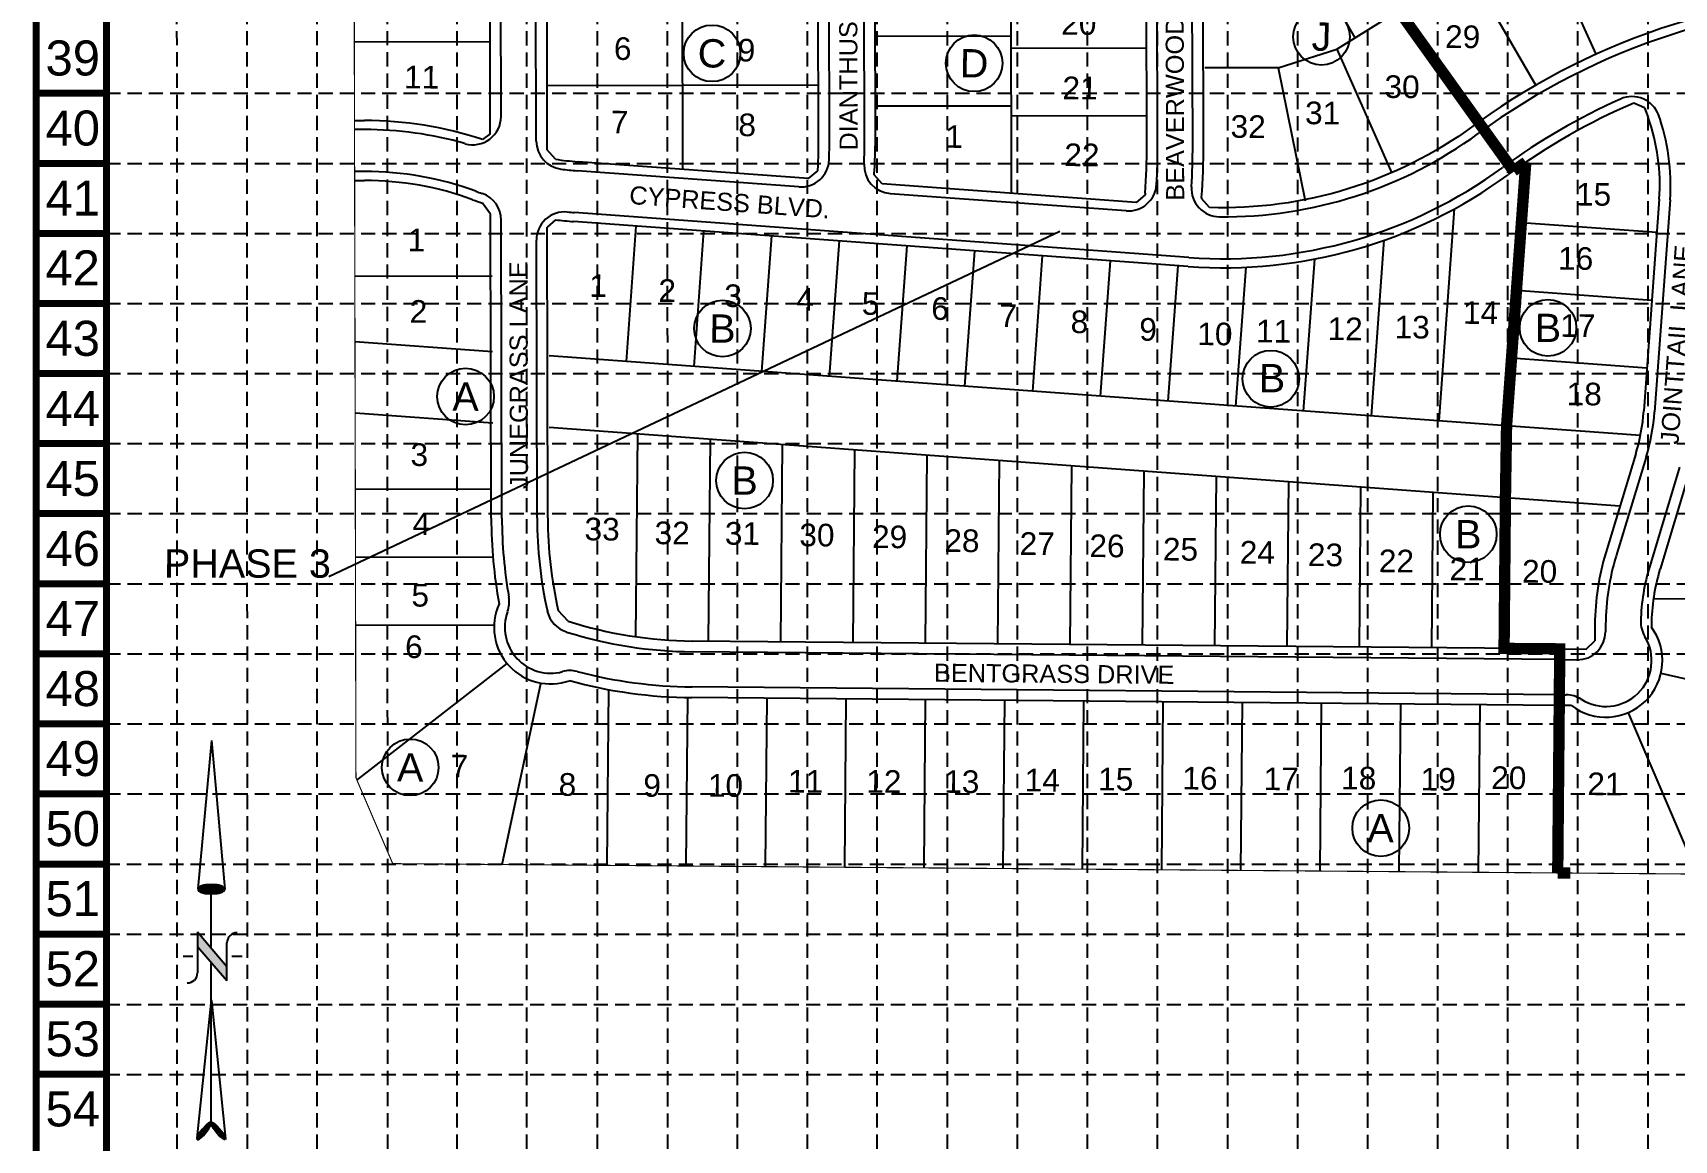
# Model space of a CAD drawing. Header units: feet. Extents: x 9681 to 12164, y 9191 to 13159.
# Drawn here: x 9681 to 11131, y 9754 to 10733 of the extents above; entities that cross this region are included whole.
import ezdxf
from ezdxf.enums import TextEntityAlignment as Align

# ---------------------------------------------------------------- set-up
doc = ezdxf.new("R2010")
doc.units = ezdxf.units.FT
doc.header["$MEASUREMENT"] = 0
doc.linetypes.add('DASHED', pattern=[0.75, 0.5, -0.25])
for name, color, linetype in [('3BLKNO', 3, 'Continuous'), ('3LOT', 3, 'Continuous'), ('3LTNO', 3, 'Continuous'), ('3PHASELINE', 3, 'Continuous'), ('3PVMT', 3, 'Continuous'), ('3ROW', 3, 'Continuous'), ('3STNM', 3, 'Continuous'), ('4BLKNO', 3, 'Continuous'), ('4LOT', 3, 'Continuous'), ('4LTNO', 3, 'Continuous'), ('4PHASELINE', 3, 'Continuous'), ('4PVMT', 3, 'Continuous'), ('4ROW', 3, 'Continuous'), ('4STNM', 3, 'Continuous'), ('BASE', 7, 'Continuous'), ('GRID', 254, 'DASHED'), ('NARROW', 7, 'Continuous'), ('PHASES', 7, 'Continuous')]:
    doc.layers.add(name, color=color, linetype=linetype)
doc.styles.get("Standard").update_dxf_attribs({"font": 'ARIAL.TTF'})

# ---------------------------------------------------------------- blocks, each defined once
blk = doc.blocks.new('North Arrow')
at = {"layer": 'NARROW'}
for p, q in [((32.43, 3.06), (32.43, 4.63)), ((0, 0), (22.36, 2)), ((0, 0), (22.33, -2.02)), ((28.77, -2.09), (34.02, 2.32)), ((36.18, 2.33), (30.46, 2.33)), ((36.16, 2.32), (31.04, -2.09)), ((39.1, 0.01), (59.96, 2.11)), ((31.2, -0.05), (21.66, -0.05)), ((21.66, -0.05), (21.66, -0.05)), ((28.77, -2.09), (34.95, -2.09)), ((57.45, -0.05), (33.41, -0.05)), ((59.83, -2.14), (39.04, -0.01)), ((57.69, -0.03), (57.77, -0.01)), ((57.77, -0.05), (57.69, -0.03)), ((32.43, -4.26), (32.43, -2.8))]:
    blk.add_line(p, q, dxfattribs=at)
blk.add_lwpolyline([(22.36, -2.03), (22.59, -1.93, 0.091577), (22.87, -1.44, 0.048306), (23.03, -0.75), (23.07, -0.01), (23.01, 0.82, 0.048306), (22.87, 1.42, 0.091577), (22.59, 1.91), (22.36, 2.01), (22.14, 1.91, 0.091577), (21.86, 1.42, 0.048306), (21.72, 0.82), (21.66, -0.01), (21.72, -0.83, 0.048306), (21.86, -1.44, 0.091577), (22.14, -1.93)], format="xyb", close=True, dxfattribs=at)
for points in [[(57.46, -0.03), (57.44, 0.08, -0.066818), (57.67, 0.47, -0.03073), (58.01, 0.84), (58.52, 1.29), (59.07, 1.7, -0.03073), (59.5, 1.95, -0.066818), (59.93, 2.1), (60.04, 2.06)], [(60.04, 2.06), (60.05, 1.95, -0.066818), (59.82, 1.56, -0.03073), (59.43, 1.14), (58.97, 0.74), (58.42, 0.33, -0.03073), (57.99, 0.08, -0.036692), (57.76, -0.02)], [(57.46, -0.04), (57.44, -0.15, 0.066818), (57.67, -0.54, 0.03073), (58.01, -0.9), (58.52, -1.36), (59.07, -1.77, 0.03073), (59.5, -2.02, 0.066818), (59.93, -2.17), (60.04, -2.13)], [(60.04, -2.13), (60.05, -2.01, 0.066818), (59.82, -1.63, 0.03073), (59.43, -1.2), (58.97, -0.8), (58.42, -0.4, 0.03073), (57.99, -0.15, 0.036692), (57.76, -0.05)]]:
    blk.add_lwpolyline(points, format="xyb", dxfattribs=at)
for centre, start, end in [((30.46, 3.86), 178.8769, 270), ((34.95, -3.62), 358.8769, 90)]:
    blk.add_arc(centre, 1.53, start, end, dxfattribs=at)
for points in [[(23.03, -0.76), (21.67, -0.05), (23.07, -0.05), (21.72, 0.82)], [(23.07, -0.05), (21.72, 0.82), (23.02, 0.75), (21.85, 1.42)], [(23.02, 0.75), (21.85, 1.42), (22.87, 1.44), (22.14, 1.91)], [(22.87, 1.44), (22.14, 1.91), (22.59, 1.91), (22.36, 2)], [(31.05, -2.09), (36.15, 2.36), (28.75, -2.06), (34.01, 2.36)], [(57.44, 0.08), (57.7, -0.01), (57.5, 0.21), (57.77, -0.01)], [(57.45, -0.04), (57.69, -0.02), (57.44, 0.08), (57.7, -0.01)], [(57.5, 0.21), (57.77, -0.01), (57.6, 0.39), (57.94, 0.06)], [(57.6, 0.39), (57.94, 0.06), (57.68, 0.5), (58.07, 0.13)], [(57.68, 0.5), (58.07, 0.13), (57.84, 0.66), (58.29, 0.26)], [(57.84, 0.66), (58.29, 0.26), (58.03, 0.86), (58.52, 0.41)], [(58.03, 0.86), (58.52, 0.41), (58.26, 1.07), (58.73, 0.57)], [(58.26, 1.07), (58.73, 0.57), (58.52, 1.3), (59.05, 0.81)], [(58.52, 1.3), (59.05, 0.81), (58.7, 1.42), (59.26, 0.99)], [(59.26, 1), (58.69, 1.42), (59.45, 1.15), (59, 1.65)], [(59.45, 1.15), (59, 1.65), (59.62, 1.34), (59.28, 1.82)], [(59.62, 1.34), (59.28, 1.82), (59.81, 1.55), (59.49, 1.95)], [(59.81, 1.55), (59.49, 1.95), (59.93, 1.73), (59.69, 2.04)], [(59.93, 1.73), (59.69, 2.04), (60.05, 1.94), (59.93, 2.1)], [(60.05, 1.94), (59.93, 2.1), (60.04, 2.06)], [(22.87, -1.44), (21.72, -0.87), (23.03, -0.76), (21.67, -0.05)], [(22.58, -1.93), (21.86, -1.45), (22.87, -1.44), (21.72, -0.87)], [(22.36, -2.01), (22.14, -1.93), (22.58, -1.93), (21.86, -1.45)], [(57.44, -0.14), (57.69, -0.02), (57.45, -0.04), (57.69, -0.02)], [(57.46, -0.19), (57.7, -0.03), (57.44, -0.14), (57.69, -0.02)], [(57.53, -0.33), (57.76, -0.05), (57.46, -0.19), (57.7, -0.03)], [(57.63, -0.48), (57.9, -0.1), (57.53, -0.33), (57.76, -0.05)], [(57.78, -0.66), (58.09, -0.2), (57.63, -0.48), (57.9, -0.1)], [(57.97, -0.87), (58.34, -0.35), (57.78, -0.66), (58.09, -0.2)], [(58.24, -1.11), (58.61, -0.54), (57.97, -0.87), (58.34, -0.35)], [(58.61, -1.43), (58.93, -0.77), (58.24, -1.11), (58.61, -0.54)], [(58.91, -1.64), (59.2, -1), (58.61, -1.43), (58.93, -0.77)], [(59.12, -1.79), (59.57, -1.36), (58.92, -1.65), (59.2, -1.01)], [(59.35, -1.93), (59.81, -1.62), (59.12, -1.79), (59.57, -1.36)], [(59.54, -1.32), (59.41, -1.18), (59.21, -1.01)], [(59.58, -2.05), (59.93, -1.79), (59.35, -1.93), (59.81, -1.62)], [(59.78, -2.13), (60.05, -2.01), (59.58, -2.05), (59.93, -1.79)], [(59.92, -2.17), (60.04, -2.13), (59.78, -2.13), (60.05, -2.01)]]:
    blk.add_solid(points, dxfattribs=at)

msp = doc.modelspace()

# ---------------------------------------------------------------- linework, layer by layer
at = {"layer": '3BLKNO', "color": 7, "linetype": 'Continuous'}
for centre in [(10819.8, 10729.4), (10281.3, 10714.8), (10512.9, 10706), (10290.5, 10471.6), (10775, 10427.3), (10063.6, 10411.5), (10310.1, 10337.3), (10949.5, 10289.9), (10014.7, 10083.9), (10872.1, 10030.2)]:
    msp.add_circle(centre, 25, dxfattribs=at)
at = {"layer": '3LOT', "color": 7, "linetype": 'Continuous'}
for p, q in [((10544.8, 10943.8), (10545.6, 10591)), ((10255.5, 10612.2), (10255, 10866.4)), ((10849.4, 10728.5), (10789.2, 10833.7)), ((10833.4, 10718.6), (10951.4, 10791.9)), ((10958.5, 10654), (10888, 10752.5)), ((9965.3, 10725), (10085.3, 10725.2)), ((10545.3, 10730), (10425.3, 10729.7)), ((10665.3, 10719.5), (10545.3, 10719.2)), ((10781.5, 10702), (10833.4, 10718.6)), ((10833.4, 10718.6), (10881.9, 10608.8)), ((10781.5, 10702), (10716.7, 10701.9)), ((10781.5, 10702), (10805.3, 10584.4)), ((10375.4, 10686.7), (10135.4, 10686.1)), ((10545.4, 10668.2), (10425.4, 10668)), ((10665.4, 10659.5), (10545.4, 10659.2)), ((11000.3, 10618.6), (10983.3, 10385.6)), ((10937.1, 10577.4), (10923.4, 10390)), ((10214.1, 10562.1), (10205.3, 10442.4)), ((10273.9, 10557.7), (10265.2, 10438.1)), ((10333.8, 10553.4), (10325, 10433.7)), ((10393.6, 10549), (10384.9, 10429.3)), ((10453.4, 10544.6), (10444.7, 10425)), ((10874.9, 10549.7), (10863.6, 10394.4)), ((10513.3, 10540.3), (10504.5, 10420.6)), ((10573.1, 10535.9), (10564.4, 10416.2)), ((10633, 10531.5), (10624.2, 10411.8)), ((10813.6, 10533), (10803.7, 10398.7)), ((9965.7, 10517.9), (10087.2, 10518.3)), ((10692.8, 10527.1), (10684.1, 10407.5)), ((10752.9, 10525.8), (10743.9, 10403.1)), ((10087.4, 10451.1), (9965.8, 10459.9)), ((10983.3, 10385.6), (10137.4, 10447.4)), ((10087.5, 10388), (9966, 10397)), ((10994.9, 10321.1), (10137.5, 10384.3)), ((10215.4, 10378.6), (10213.8, 10199.4)), ((10215.4, 10378.6), (10213.8, 10199.4)), ((10278.3, 10195.4), (10279.9, 10373.8)), ((10278.3, 10195.4), (10279.9, 10373.8)), ((10342.2, 10194.8), (10343.7, 10369.1)), ((10342.2, 10194.8), (10343.7, 10369.1)), ((10406.1, 10194.2), (10407.6, 10364.4)), ((10406.1, 10194.2), (10407.6, 10364.4)), ((10470, 10193.7), (10471.5, 10359.7)), ((10470, 10193.7), (10471.5, 10359.7)), ((10533.9, 10193.1), (10535.3, 10355)), ((10533.9, 10193.1), (10535.3, 10355)), ((10597.7, 10192.5), (10599.2, 10350.3)), ((10597.7, 10192.5), (10599.2, 10350.3)), ((10661.6, 10191.9), (10663, 10345.6)), ((10661.6, 10191.9), (10663, 10345.6)), ((10725.5, 10191.3), (10726.9, 10340.9)), ((10725.5, 10191.3), (10726.9, 10340.9)), ((9966.1, 10329.6), (10086.1, 10329.9)), ((10789.4, 10190.7), (10790.8, 10336.1)), ((10789.4, 10190.7), (10790.8, 10336.1)), ((10853.3, 10190.2), (10854.6, 10331.4)), ((10853.3, 10190.2), (10854.6, 10331.4)), ((10917.2, 10189.6), (10918.5, 10326.7)), ((10917.2, 10189.6), (10918.5, 10326.7)), ((10981.1, 10189), (10982.3, 10322)), ((9966.2, 10269.6), (10087.6, 10269.9)), ((9966.4, 10209.6), (10088.8, 10209.9)), ((9967.6, 10072.6), (10100.2, 10175.7)), ((10095.9, 9998), (10130, 10158.1)), ((10188.6, 9998.2), (10190, 10152.6)), ((10258.6, 9997.6), (10259.9, 10145.6)), ((10328.6, 9996.9), (10329.9, 10144.9)), ((10398.6, 9996.3), (10399.9, 10144.3)), ((10468.6, 9995.7), (10469.9, 10143.7)), ((10538.6, 9995), (10539.9, 10143)), ((10608.6, 9994.4), (10609.9, 10142.4)), ((10678.6, 9993.8), (10679.9, 10141.7)), ((10748.5, 9993.1), (10749.9, 10141.1)), ((10818.5, 9992.5), (10819.9, 10140.5)), ((10888.5, 9991.8), (10889.9, 10139.8)), ((10958.5, 9991.2), (10959.9, 10139.2)), ((11028.5, 9990.6), (11029.9, 10138.6))]:
    msp.add_line(p, q, dxfattribs=at)
at = {"layer": '3PHASELINE', "color": 7, "linetype": 'Continuous', "const_width": 1, "elevation": 8, "flags": 128}
msp.add_lwpolyline([(9965, 10847.4), (9966.7, 10074.7), (9999.2, 9998.8), (11028.5, 9990.6)], dxfattribs=at)
at = {"layer": '3PHASELINE', "color": 7, "linetype": 'Continuous', "const_width": 10, "flags": 128}
msp.add_lwpolyline([(11028.5, 9990.6), (11030.3, 10188.6), (10981.1, 10189), (10982.3, 10322), (10983.3, 10385.6), (11000.3, 10618.6), (11000.3, 10618.6, 0.005931), (10989.4, 10610.9), (10888, 10752.5)], format="xyb", dxfattribs=at)
at = {"layer": '3PVMT', "color": 7, "linetype": 'Continuous'}
for p, q in [((10385, 10632.9), (10384.5, 10866.7)), ((10416, 10633), (10415.5, 10866.7)), ((10094.9, 10659.1), (10094.5, 10845.3)), ((10126, 10637.2), (10125.5, 10845.3)), ((10706, 10633.6), (10705.6, 10787.4)), ((10675, 10633.5), (10674.7, 10769.3)), ((9974.2, 10647.4), (9965.4, 10647.4)), ((9974.3, 10610.4), (9965.5, 10610.4)), ((10357.9, 10596.7), (10162.3, 10611)), ((10647.2, 10575.6), (10438.8, 10590.8)), ((10702.5, 10534.5), (10159.6, 10574.1)), ((10095.7, 10304.2), (10095.1, 10567.3)), ((10126.7, 10304.3), (10126.1, 10549.7)), ((11030.2, 10179.1), (10263.9, 10186)), ((11030, 10148.1), (10263.6, 10155))]:
    msp.add_line(p, q, dxfattribs=at)
for centre, radius, start, end in [((10069.9, 10659), 25, 253.9727, 0.1215), ((9975.1, 10328.9), 318.5, 73.9727, 90.154), ((10151, 10637.3), 25, 180.1215, 262.8697), ((10100.5, 10632.3), 284.5, 357.6515, 0.1215), ((10100.5, 10632.3), 315.5, 357.2161, 0.1215), ((10100.5, 10632.3), 574.5, 356.6857, 0.1215), ((10100.5, 10632.3), 605.5, 356.6416, 0.1215), ((10733, 10951.8), 381.5, 269.5055, 306.1793), ((10359.8, 10621.7), 25, 265.8216, 357.6515), ((10440.6, 10615.8), 25, 177.2161, 265.8216), ((9975.1, 10328.9), 281.5, 69.7445, 90.154), ((10182.8, 10891.8), 281.5, 262.8697, 265.8216), ((10733, 10951.8), 418.5, 265.8216, 306.1793), ((10182.8, 10891.8), 318.5, 249.7445, 250.8486), ((10070.1, 10567.3), 25, 0.1215, 70.8486), ((10649.1, 10600.5), 25, 265.8216, 356.6857), ((10729.9, 10595.4), 25, 176.6416, 269.5055), ((10151.1, 10549.7), 25, 84.7128, 180.1215), ((10182.8, 10891.8), 318.5, 264.7128, 265.8216), ((10511.2, 10305.1), 415.5, 180.1215, 189.8216), ((10511.2, 10305.1), 384.5, 180.1215, 192.4879), ((10077.1, 10230), 25, 340.083, 9.8216), ((10138.7, 10207.6), 40.5, 160.083, 285.0554), ((10160.2, 10227.4), 25, 192.4879, 252.6504), ((10267.4, 10570.5), 384.5, 252.6504, 269.4793), ((10155.7, 10144.4), 25, 75.3167, 105.0554), ((10267.4, 10570.5), 415.5, 255.3167, 269.4793)]:
    msp.add_arc(centre, radius, start, end, dxfattribs=at)
at = {"layer": '3ROW', "color": 7, "linetype": 'Continuous'}
for p, q in [((10424.9, 10915), (10425.5, 10633)), ((10135, 10866.1), (10135.5, 10629.9)), ((10375.5, 10632.9), (10375, 10866.7)), ((10085.4, 10643.7), (10085, 10847.6)), ((10715.5, 10633.6), (10715.1, 10790.1)), ((10665.5, 10633.5), (10665.2, 10774.1)), ((9965.4, 10655.4), (9974.2, 10655.4)), ((10085.4, 10643.7), (10078.4, 10638.6)), ((10142.9, 10621.2), (10135.5, 10629.9)), ((10366.6, 10604.1), (10162.9, 10619)), ((9965.5, 10602.4), (9974.3, 10602.4)), ((10366.6, 10604.1), (10374.7, 10611.1)), ((10374.7, 10611.1), (10374.7, 10612.3)), ((10424.5, 10607.4), (10424.6, 10608.6)), ((10431.5, 10599.4), (10424.5, 10607.4)), ((10655.9, 10583), (10431.5, 10599.4)), ((10663.9, 10589.9), (10655.9, 10583)), ((10664, 10591.1), (10663.9, 10589.9)), ((10713.8, 10587.5), (10713.8, 10586.4)), ((10720.7, 10578.6), (10713.8, 10586.4)), ((10085.6, 10572.6), (10078.5, 10582.4)), ((10086.2, 10304.2), (10085.6, 10572.6)), ((10143, 10567.7), (10135.6, 10561.2)), ((10136.2, 10304.3), (10135.6, 10561.2)), ((10701.9, 10526.5), (10159, 10566.1)), ((10154.2, 10213), (10145.3, 10222.6)), ((11030.3, 10188.6), (10264, 10195.5)), ((11029.9, 10138.6), (10263.5, 10145.5))]:
    msp.add_line(p, q, dxfattribs=at)
msp.add_lwpolyline([(10958.5, 10654), (10953.5, 10650.4, -0.167617), (10720.7, 10578.6, -0.167617)], format="xyb", dxfattribs=at)
for centre, radius, start, end in [((11316.5, 10154), 562, 113.1234, 126.1793), ((9975.1, 10328.9), 326.5, 71.5554, 90.154), ((10100.5, 10632.3), 275, 355.8216, 0.1215), ((10100.5, 10632.3), 325, 355.8216, 0.1215), ((10100.5, 10632.3), 565, 355.8216, 0.1215), ((10100.5, 10632.3), 615, 355.8216, 0.1215), ((10182.8, 10891.8), 273.5, 261.6108, 265.8216), ((9975.1, 10328.9), 273.5, 69.7445, 90.154), ((10733, 10951.8), 426.5, 265.8216, 306.1793), ((10182.8, 10891.8), 326.5, 249.7445, 251.361), ((10182.8, 10891.8), 326.5, 263.0054, 265.8216), ((10511.2, 10305.1), 425, 180.1215, 190.4124), ((10511.2, 10305.1), 375, 180.1215, 192.7045), ((10138.7, 10207.6), 50, 155.6152, 289.5232), ((10267.4, 10570.5), 375, 252.4339, 269.4793), ((10267.4, 10570.5), 425, 254.7259, 269.4793)]:
    msp.add_arc(centre, radius, start, end, dxfattribs=at)
at = {"layer": '4BLKNO', "color": 7, "linetype": 'Continuous'}
msp.add_circle((11019.9, 10472.2), 25, dxfattribs=at)
at = {"layer": '4LOT', "color": 7, "linetype": 'Continuous'}
for p, q in [((11062.6, 10714.1), (11013.2, 10823.1)), ((11009.1, 10686.6), (10949.1, 10790.5)), ((11116.1, 10556.4), (10996.4, 10565.1)), ((11111.7, 10496.5), (10992, 10505.3)), ((11107.3, 10436.7), (10987.6, 10445.4)), ((11101.6, 10377), (10983.3, 10385.6)), ((10981.1, 10189), (10982.3, 10322)), ((10982.3, 10322), (10981.1, 10189)), ((11083.5, 10314.6), (10994.9, 10321.1)), ((11256.7, 10231.6), (11113.1, 10232.9)), ((11255.9, 10135.5), (11119.8, 10166.9)), ((11090.7, 10132.2), (11151.8, 9989.6))]:
    msp.add_line(p, q, dxfattribs=at)
at = {"layer": '4PHASELINE', "color": 7, "linetype": 'Continuous', "const_width": 1, "elevation": 8}
msp.add_lwpolyline([(11909.5, 10895.1), (11911.8, 9983.5), (11028.5, 9990.6)], dxfattribs=at)
at = {"layer": '4PHASELINE', "color": 7, "linetype": 'Continuous', "const_width": 10}
msp.add_lwpolyline([(11039.7, 9990.5), (11028.5, 9990.6)], dxfattribs=at)
at = {"layer": '4PVMT', "color": 7, "linetype": 'Continuous'}
for p, q in [((11117.7, 10660), (11117.3, 10661.3)), ((11127.7, 10585.3), (11114, 10398.1)), ((11106.6, 10358), (11080.1, 10270.7)), ((11136.2, 10349), (11109.8, 10261.7)), ((11070.8, 10210.1), (11070.8, 10203.7)), ((11030.2, 10179.1), (11045.5, 10178.9)), ((11030, 10148.1), (11036, 10148))]:
    msp.add_line(p, q, dxfattribs=at)
for centre, radius, start, end in [((11316.5, 10154), 607, 89.4793, 126.1793), ((11316.5, 10154), 570, 114.0709, 126.1793), ((11094.2, 10651.6), 25, 19.8092, 114.0709), ((10943.7, 10598.8), 184.5, 355.8216, 19.8092), ((10930, 10411.6), 184.5, 343.1299, 355.8216), ((11286.3, 10208.1), 215.5, 163.1299, 179.4793), ((11286.3, 10208.1), 184.5, 163.1299, 178.4619), ((11126.9, 10212.4), 25, 178.4619, 211.5156), ((11045.8, 10203.9), 25, 269.4793, 359.4793), ((11071, 10178.2), 40.5, 237.4015, 31.5156), ((11035.7, 10123), 25, 57.4015, 89.4793)]:
    msp.add_arc(centre, radius, start, end, dxfattribs=at)
at = {"layer": '4ROW', "color": 7, "linetype": 'Continuous'}
for p, q in [((11105.2, 10666.7), (11095.8, 10670.8)), ((11105.2, 10666.7), (11108.3, 10658.1)), ((11118.2, 10586), (11104.6, 10398.8)), ((11097.5, 10360.8), (11071, 10273.4)), ((11145.3, 10346.3), (11118.9, 10258.9)), ((11061.3, 10210.2), (11061.2, 10195.8)), ((11111.3, 10209.7), (11111.3, 10207.8)), ((11053.6, 10188.3), (11061.2, 10195.8)), ((11030.3, 10188.6), (11053.6, 10188.3)), ((11040.7, 10138.5), (11029.9, 10138.6))]:
    msp.add_line(p, q, dxfattribs=at)
for centre, radius, start, end in [((11316.5, 10154), 615, 89.4793, 125.5979), ((10943.7, 10598.8), 175, 355.8216, 19.8092), ((10930, 10411.6), 175, 343.1299, 355.8216), ((11286.3, 10208.1), 225, 163.1299, 179.4793), ((11286.3, 10208.1), 175, 163.1299, 179.4793), ((11071, 10178.2), 50, 232.6094, 36.3492)]:
    msp.add_arc(centre, radius, start, end, dxfattribs=at)
at = {"layer": 'BASE', "const_width": 6.19}
for points in [[(12160.9, 9193.6), (12160.9, 13156.1), (9684.3, 13156.1), (9684.3, 9193.6)], [(12099, 9255.5), (12099, 13094.2), (9746.2, 13094.2), (9746.2, 9255.5)]]:
    msp.add_lwpolyline(points, close=True, dxfattribs=at)
for points in [[(9746.2, 10679.5), (9684.3, 10679.5)], [(9746.2, 10617.6), (9684.3, 10617.6)], [(9746.2, 10555.7), (9684.3, 10555.7)], [(9746.2, 10493.8), (9684.3, 10493.8)], [(9746.2, 10431.9), (9684.3, 10431.9)], [(9746.2, 10370), (9684.3, 10370)], [(9746.2, 10308.1), (9684.3, 10308.1)], [(9746.2, 10246.1), (9684.3, 10246.1)], [(9746.2, 10184.2), (9684.3, 10184.2)], [(9746.2, 10122.3), (9684.3, 10122.3)], [(9746.2, 10060.4), (9684.3, 10060.4)], [(9746.2, 9998.5), (9684.3, 9998.5)], [(9746.2, 9936.6), (9684.3, 9936.6)], [(9746.2, 9874.7), (9684.3, 9874.7)], [(9746.2, 9812.7), (9684.3, 9812.7)]]:
    msp.add_lwpolyline(points, dxfattribs=at)
at = {"layer": 'GRID', "color": 253, "linetype": 'DASHED', "ltscale": 25}
for p, q in [((9808.7, 9503.2), (9808.4, 13091.9)), ((9870.9, 9503.2), (9870.1, 13091.9)), ((9932.6, 9503.2), (9932, 13091.7)), ((9994.9, 9503.2), (9993.9, 13091.6)), ((10056.2, 9503.1), (10055.9, 13092.1)), ((10117.7, 9503.1), (10117.9, 13092)), ((10180.1, 9503.1), (10179.8, 13091.7)), ((10242.3, 9503.1), (10241.6, 13091.8)), ((10303.7, 9503.1), (10303.7, 13091.8)), ((10365.8, 9503.1), (10365.7, 13091.7)), ((10427.3, 9503.1), (10427.4, 13091.7)), ((10489.2, 9503.1), (10489.6, 13091.6)), ((10551.1, 9503.1), (10551.1, 13094.2)), ((10613, 9503.1), (10613, 13094.2)), ((10674.9, 9503), (10674.9, 13094.2)), ((10736.9, 9503), (10736.9, 13094.2)), ((10798.8, 9503), (10798.8, 13094.2)), ((10860.7, 9503), (10860.7, 13094.2)), ((10922.6, 9503), (10922.6, 13094.2)), ((10984.5, 9503), (10984.5, 13094.2)), ((11046.4, 9503), (11046.4, 13094.2)), ((11108.3, 9503), (11108.3, 13094.2)), ((9746.2, 10679.5), (12099, 10679.5)), ((9746.2, 10617.6), (12099, 10617.6)), ((9746.2, 10555.7), (12099, 10555.7)), ((9746.2, 10493.8), (12099, 10493.8)), ((9746.2, 10431.9), (12099, 10431.9)), ((9746.2, 10370), (12099, 10370)), ((9746.2, 10308.1), (12099, 10308.1)), ((9746.2, 10246.1), (12099, 10246.1)), ((9746.2, 10184.2), (12099, 10184.2)), ((9746.2, 10122.3), (12099, 10122.3)), ((9746.2, 10060.4), (12099, 10060.4)), ((9745.6, 9998.3), (12098.4, 9998.3)), ((9745.6, 9936.4), (12098.4, 9936.4)), ((9745.6, 9874.5), (12098.4, 9874.5)), ((9745.6, 9812.5), (12098.4, 9812.5))]:
    msp.add_line(p, q, dxfattribs=at)
at = {"layer": 'PHASES', "color": 7}
msp.add_lwpolyline([(9942.7, 10252.4), (10588.5, 10557.7)], dxfattribs=at)

# ---------------------------------------------------------------- block references
at = {"layer": 'BASE', "xscale": 5.868506249965321, "yscale": 5.868506249965321, "zscale": 5.868506249965828, "rotation": 270}
msp.add_blockref('North Arrow', (9839, 10107.5), dxfattribs=at)

# ---------------------------------------------------------------- texts
at = {"layer": '3BLKNO', "color": 7, "linetype": 'Continuous'}
for s, p in [('J', (10819.8, 10729.4)), ('C', (10281.3, 10714.8)), ('D', (10512.9, 10706)), ('B', (10290.5, 10471.6)), ('B', (10776.1, 10427.8)), ('A', (10063.6, 10411.5)), ('B', (10310.1, 10337.3)), ('B', (10949.5, 10289.9)), ('A', (10014.7, 10083.9)), ('A', (10872.1, 10030.2))]:
    msp.add_text(s, height=25, rotation=359.4885, dxfattribs=at).set_placement(p, align=Align.MIDDLE)
at = {"layer": '3LTNO', "color": 7, "linetype": 'Continuous'}
for s, p in [('20', (10605.4, 10741.2)), ('6', (10202.4, 10719)), ('9', (10311.8, 10717.6)), ('11', (10024.8, 10693.8)), ('21', (10606.5, 10684.3)), ('30', (10891, 10685.3)), ('7', (10199.7, 10654)), ('8', (10312.4, 10651.6)), ('32', (10755, 10650.1)), ('31', (10820.8, 10662.1)), ('1', (10495.2, 10641.3)), ('22', (10608.1, 10625.2)), ('1', (10020.3, 10549.9)), ('1', (10180.7, 10509.6)), ('2', (10241.7, 10505.3)), ('3', (10299.9, 10500.6)), ('4', (10363.6, 10497.5)), ('5', (10421.4, 10493.6)), ('6', (10482.8, 10489.3)), ('2', (10021.9, 10486.9)), ('7', (10543, 10483)), ('8', (10605.9, 10477.6)), ('14', (10960.3, 10485.7)), ('9', (10666.6, 10470.9)), ('10', (10725.6, 10466.9)), ('11', (10777.5, 10469.3)), ('12', (10840.7, 10471.5)), ('13', (10899.9, 10472.9)), ('3', (10022.7, 10360.2)), ('4', (10024.6, 10299.1)), ('33', (10184.2, 10294.4)), ('32', (10246.1, 10291)), ('31', (10308.2, 10290.6)), ('30', (10374, 10289.2)), ('29', (10438.2, 10287.6)), ('28', (10502.1, 10284.2)), ('27', (10568.6, 10281.7)), ('26', (10630.3, 10279.6)), ('25', (10695.2, 10276.6)), ('24', (10763.1, 10274)), ('23', (10823.3, 10271.7)), ('22', (10886, 10266.4)), ('21', (10948.5, 10259.3)), ('5', (10023.5, 10235.8)), ('6', (10017.9, 10190.5)), ('7', (10058.2, 10085)), ('8', (10153.6, 10068.8)), ('11', (10364, 10071.6)), ('12', (10433.1, 10071.6)), ('13', (10502, 10071.3)), ('14', (10573.1, 10072.6)), ('15', (10638, 10073.3)), ('16', (10712.4, 10074.3)), ('17', (10784.2, 10073.7)), ('18', (10852.7, 10074.4)), ('19', (10922.9, 10073.4)), ('20', (10985.3, 10074.7)), ('21', (11070.2, 10069.4)), ('9', (10228.4, 10067.9)), ('10', (10293.2, 10067.9))]:
    msp.add_text(s, height=20, rotation=359.4885, dxfattribs=at).set_placement(p, align=Align.MIDDLE)
at = {"layer": '3STNM', "color": 7, "linetype": 'Continuous'}
for s, rotation, p in [('DIANTHUS DRIVE', 90.154, (10401.7, 10723.3)), ('BEAVERWOOD LANE', 90.154, (10690.2, 10698.2)), ('CYPRESS BLVD.', 355.8216, (10296.9, 10583.3)), ('JUNEGRASS LANE', 90.154, (10110.5, 10430.4)), ('BENTGRASS DRIVE', 359.4885, (10583.6, 10166.6))]:
    msp.add_text(s, height=16, rotation=rotation, dxfattribs=at).set_placement(p, align=Align.MIDDLE)
at = {"layer": '4BLKNO', "color": 7, "linetype": 'Continuous'}
msp.add_text('B', height=25, rotation=359.4885, dxfattribs=at).set_placement((11019.9, 10472.2), align=Align.MIDDLE)
at = {"layer": '4LTNO', "color": 7, "linetype": 'Continuous'}
for s, p in [('29', (10944.5, 10729.5)), ('15', (11060.2, 10590.1)), ('16', (11044.4, 10533.6)), ('17', (11046.3, 10474.2)), ('18', (11051.9, 10413.8)), ('20', (11012.5, 10257.1))]:
    msp.add_text(s, height=20, rotation=359.4885, dxfattribs=at).set_placement(p, align=Align.MIDDLE)
at = {"layer": '4STNM', "color": 7, "linetype": 'Continuous'}
msp.add_text('JOINTTAIL LANE', height=16, rotation=85.8216, dxfattribs=at).set_placement((11133.6, 10457.4), align=Align.MIDDLE)
at = {"layer": 'BASE'}
for s, p in [('39', (9716.5, 10710.7)), ('40', (9716.5, 10648.8)), ('41', (9716.5, 10586.9)), ('42', (9716.4, 10525.2)), ('43', (9716.5, 10463)), ('44', (9716.5, 10401.1)), ('45', (9716.5, 10339.2)), ('46', (9716.5, 10277.3)), ('47', (9716.5, 10215.4)), ('48', (9716.5, 10153.5)), ('49', (9716.5, 10091.7)), ('50', (9716.5, 10029.8)), ('51', (9716.5, 9967.9)), ('52', (9716.5, 9906)), ('53', (9716.5, 9844)), ('54', (9716.5, 9782.1))]:
    msp.add_text(s, height=30.96, dxfattribs=at).set_placement(p, align=Align.MIDDLE_CENTER)
at = {"layer": 'PHASES', "color": 7, "linetype": 'Continuous'}
msp.add_text('PHASE 3', height=25, rotation=359.9523, dxfattribs=at).set_placement((9870.8, 10264), align=Align.MIDDLE)

doc.saveas('drawing.dxf')
